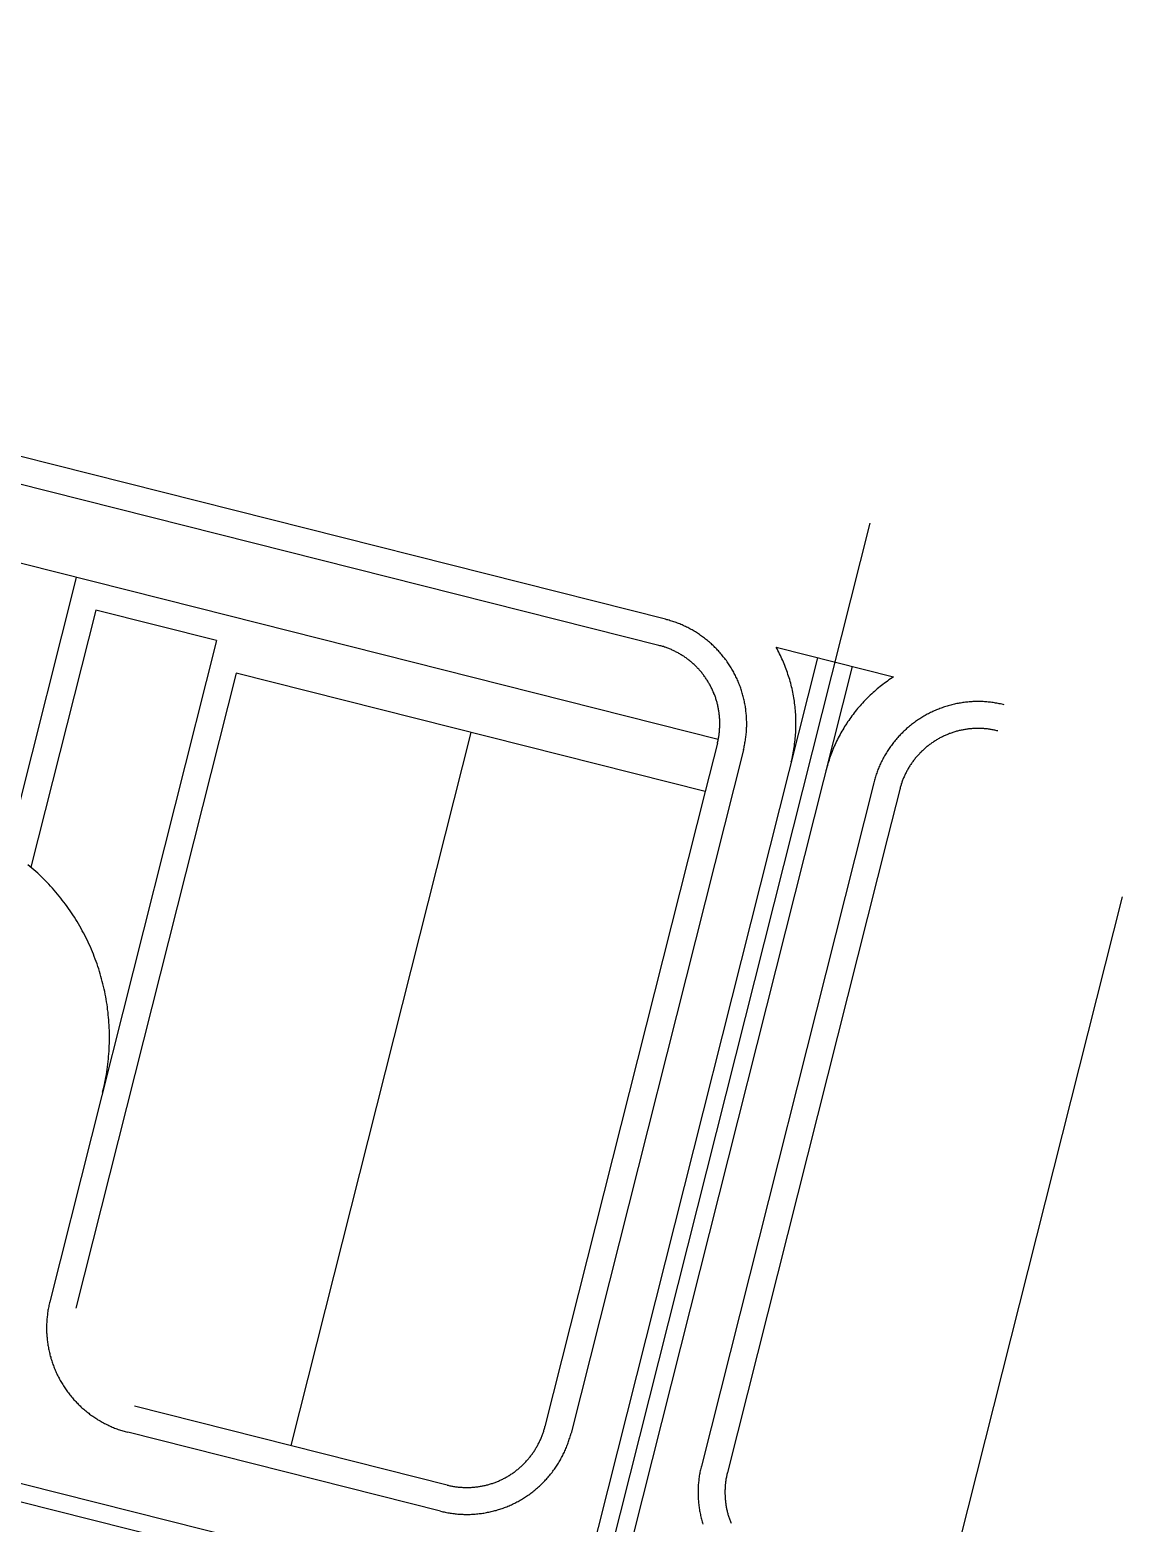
# Model space of a CAD drawing. Header units: metres. Extents: x 680594 to 684853, y 828874 to 830078.
# Drawn here: x 684723 to 684844.9, y 829101.8 to 829268.5 of the extents above; entities that cross this region are included whole.
import ezdxf

# ---------------------------------------------------------------- set-up
doc = ezdxf.new("R2010")
doc.units = ezdxf.units.M
doc.layers.add('PLOT_LINES', color=7, linetype='Continuous')

msp = doc.modelspace()

# ---------------------------------------------------------------- linework, layer by layer
at = {"layer": 'PLOT_LINES'}
for points in [[(684793.96, 829202.7), (684533.22, 829268.49)], [(684793.96, 829202.7), (684533.22, 829268.49)], [(684793.22, 829199.79), (684532.48, 829265.58)], [(684741.68, 829203.97), (684574.02, 829246.27)], [(684816.78, 829213.44), (684768.53, 829022.25)], [(684728.19, 829207.37), (684721.58, 829181.19)], [(684799.85, 829189.29), (684741.68, 829203.97)], [(684730.36, 829203.73), (684723.12, 829175.04)], [(684743.85, 829200.32), (684730.36, 829203.73)], [(684802.66, 829188.13), (684802.69, 829188.26), (684802.72, 829188.4), (684802.75, 829188.53), (684802.78, 829188.67), (684802.81, 829188.81), (684802.83, 829188.95), (684802.86, 829189.08), (684802.88, 829189.22), (684802.9, 829189.36), (684802.92, 829189.5), (684802.94, 829189.64), (684802.95, 829189.77), (684802.97, 829189.91), (684802.98, 829190.05), (684802.99, 829190.19), (684803, 829190.33), (684803.01, 829190.47), (684803.01, 829190.61), (684803.02, 829190.75), (684803.02, 829190.89), (684803.02, 829191.03), (684803.02, 829191.17), (684803.02, 829191.31), (684803.01, 829191.45), (684803.01, 829191.59), (684803, 829191.73), (684802.99, 829191.87), (684802.98, 829192.01), (684802.97, 829192.14), (684802.96, 829192.28), (684802.94, 829192.42), (684802.93, 829192.56), (684802.91, 829192.7), (684802.89, 829192.84), (684802.87, 829192.98), (684802.84, 829193.11), (684802.82, 829193.25), (684802.79, 829193.39), (684802.77, 829193.52), (684802.74, 829193.66), (684802.7, 829193.8), (684802.67, 829193.93), (684802.64, 829194.07), (684802.6, 829194.2), (684802.56, 829194.34), (684802.53, 829194.47), (684802.49, 829194.61), (684802.44, 829194.74), (684802.4, 829194.87), (684802.35, 829195), (684802.31, 829195.13), (684802.26, 829195.27), (684802.21, 829195.4), (684802.16, 829195.53), (684802.11, 829195.66), (684802.05, 829195.78), (684802, 829195.91), (684801.94, 829196.04), (684801.88, 829196.17), (684801.82, 829196.29), (684801.76, 829196.42), (684801.7, 829196.54), (684801.63, 829196.67), (684801.57, 829196.79), (684801.5, 829196.91), (684801.43, 829197.03), (684801.36, 829197.15), (684801.29, 829197.27), (684801.21, 829197.39), (684801.14, 829197.51), (684801.06, 829197.63), (684800.99, 829197.74), (684800.91, 829197.86), (684800.83, 829197.97), (684800.75, 829198.09), (684800.67, 829198.2), (684800.58, 829198.31), (684800.5, 829198.42), (684800.41, 829198.53), (684800.32, 829198.64), (684800.23, 829198.75), (684800.14, 829198.86), (684800.05, 829198.96), (684799.96, 829199.07), (684799.87, 829199.17), (684799.77, 829199.27), (684799.68, 829199.37), (684799.58, 829199.47), (684799.48, 829199.57), (684799.38, 829199.67), (684799.28, 829199.77), (684799.18, 829199.86), (684799.08, 829199.96), (684798.97, 829200.05), (684798.87, 829200.14), (684798.76, 829200.23), (684798.65, 829200.32), (684798.54, 829200.41), (684798.44, 829200.5), (684798.32, 829200.58), (684798.21, 829200.67), (684798.1, 829200.75), (684797.99, 829200.83), (684797.87, 829200.91), (684797.76, 829200.99), (684797.64, 829201.07), (684797.53, 829201.15), (684797.41, 829201.22), (684797.29, 829201.29), (684797.17, 829201.37), (684797.05, 829201.44), (684796.93, 829201.51), (684796.81, 829201.58), (684796.68, 829201.64), (684796.56, 829201.71), (684796.44, 829201.77), (684796.31, 829201.83), (684796.19, 829201.89), (684796.06, 829201.95), (684795.93, 829202.01), (684795.8, 829202.07), (684795.68, 829202.12), (684795.55, 829202.18), (684795.42, 829202.23), (684795.29, 829202.28), (684795.16, 829202.33), (684795.03, 829202.37), (684794.89, 829202.42), (684794.76, 829202.46), (684794.63, 829202.51), (684794.49, 829202.55), (684794.36, 829202.59), (684794.23, 829202.63), (684794.09, 829202.66), (684793.96, 829202.7)], [(684743.85, 829200.32), (684725.24, 829126.54)], [(684799.75, 829188.86), (684799.77, 829188.96), (684799.8, 829189.06), (684799.82, 829189.17), (684799.84, 829189.27), (684799.86, 829189.37), (684799.88, 829189.47), (684799.9, 829189.58), (684799.91, 829189.68), (684799.93, 829189.78), (684799.94, 829189.89), (684799.96, 829189.99), (684799.97, 829190.1), (684799.98, 829190.2), (684799.99, 829190.3), (684800, 829190.41), (684800, 829190.51), (684800.01, 829190.62), (684800.01, 829190.72), (684800.02, 829190.83), (684800.02, 829190.93), (684800.02, 829191.04), (684800.02, 829191.14), (684800.02, 829191.25), (684800.02, 829191.35), (684800.01, 829191.46), (684800.01, 829191.56), (684800, 829191.66), (684799.99, 829191.77), (684799.98, 829191.87), (684799.97, 829191.98), (684799.96, 829192.08), (684799.95, 829192.19), (684799.94, 829192.29), (684799.92, 829192.39), (684799.91, 829192.5), (684799.89, 829192.6), (684799.87, 829192.7), (684799.85, 829192.81), (684799.83, 829192.91), (684799.81, 829193.01), (684799.78, 829193.11), (684799.76, 829193.22), (684799.73, 829193.32), (684799.71, 829193.42), (684799.68, 829193.52), (684799.65, 829193.62), (684799.62, 829193.72), (684799.59, 829193.82), (684799.56, 829193.92), (684799.52, 829194.02), (684799.49, 829194.12), (684799.45, 829194.22), (684799.41, 829194.31), (684799.37, 829194.41), (684799.34, 829194.51), (684799.29, 829194.6), (684799.25, 829194.7), (684799.21, 829194.8), (684799.17, 829194.89), (684799.12, 829194.98), (684799.07, 829195.08), (684799.03, 829195.17), (684798.98, 829195.27), (684798.93, 829195.36), (684798.88, 829195.45), (684798.83, 829195.54), (684798.77, 829195.63), (684798.72, 829195.72), (684798.67, 829195.81), (684798.61, 829195.9), (684798.55, 829195.99), (684798.5, 829196.07), (684798.44, 829196.16), (684798.38, 829196.25), (684798.32, 829196.33), (684798.25, 829196.42), (684798.19, 829196.5), (684798.13, 829196.58), (684798.06, 829196.67), (684798, 829196.75), (684797.93, 829196.83), (684797.86, 829196.91), (684797.8, 829196.99), (684797.73, 829197.07), (684797.66, 829197.14), (684797.58, 829197.22), (684797.51, 829197.3), (684797.44, 829197.37), (684797.37, 829197.45), (684797.29, 829197.52), (684797.22, 829197.59), (684797.14, 829197.66), (684797.06, 829197.73), (684796.98, 829197.8), (684796.9, 829197.87), (684796.83, 829197.94), (684796.74, 829198.01), (684796.66, 829198.07), (684796.58, 829198.14), (684796.5, 829198.2), (684796.42, 829198.27), (684796.33, 829198.33), (684796.25, 829198.39), (684796.16, 829198.45), (684796.07, 829198.51), (684795.99, 829198.57), (684795.9, 829198.63), (684795.81, 829198.68), (684795.72, 829198.74), (684795.63, 829198.79), (684795.54, 829198.84), (684795.45, 829198.9), (684795.36, 829198.95), (684795.27, 829199), (684795.18, 829199.05), (684795.08, 829199.09), (684794.99, 829199.14), (684794.89, 829199.19), (684794.8, 829199.23), (684794.7, 829199.27), (684794.61, 829199.32), (684794.51, 829199.36), (684794.42, 829199.4), (684794.32, 829199.44), (684794.22, 829199.47), (684794.12, 829199.51), (684794.02, 829199.55), (684793.93, 829199.58), (684793.83, 829199.61), (684793.73, 829199.65), (684793.63, 829199.68), (684793.53, 829199.71), (684793.42, 829199.74), (684793.32, 829199.76), (684793.22, 829199.79)], [(684806.31, 829199.58), (684819.42, 829196.27)], [(684807.99, 829186.78), (684808.04, 829186.98), (684808.08, 829187.18), (684808.13, 829187.38), (684808.17, 829187.59), (684808.21, 829187.79), (684808.25, 829187.99), (684808.28, 829188.2), (684808.32, 829188.4), (684808.35, 829188.6), (684808.37, 829188.81), (684808.4, 829189.01), (684808.42, 829189.22), (684808.44, 829189.43), (684808.46, 829189.63), (684808.48, 829189.84), (684808.49, 829190.04), (684808.5, 829190.25), (684808.51, 829190.46), (684808.52, 829190.66), (684808.52, 829190.87), (684808.52, 829191.08), (684808.52, 829191.28), (684808.52, 829191.49), (684808.51, 829191.7), (684808.5, 829191.9), (684808.49, 829192.11), (684808.48, 829192.31), (684808.46, 829192.52), (684808.44, 829192.73), (684808.42, 829192.93), (684808.4, 829193.14), (684808.37, 829193.34), (684808.34, 829193.55), (684808.31, 829193.75), (684808.28, 829193.95), (684808.24, 829194.16), (684808.21, 829194.36), (684808.17, 829194.56), (684808.12, 829194.77), (684808.08, 829194.97), (684808.03, 829195.17), (684807.98, 829195.37), (684807.93, 829195.57), (684807.88, 829195.77), (684807.82, 829195.97), (684807.76, 829196.17), (684807.7, 829196.36), (684807.63, 829196.56), (684807.57, 829196.76), (684807.5, 829196.95), (684807.43, 829197.14), (684807.36, 829197.34), (684807.28, 829197.53), (684807.2, 829197.72), (684807.12, 829197.91), (684807.04, 829198.1), (684806.96, 829198.29), (684806.87, 829198.48), (684806.78, 829198.66), (684806.69, 829198.85), (684806.6, 829199.03), (684806.5, 829199.22), (684806.41, 829199.4), (684806.31, 829199.58)], [(684806.31, 829199.58), (684819.42, 829196.27)], [(684810.92, 829198.42), (684769.42, 829033.92)], [(684814.8, 829197.44), (684773.29, 829032.94)], [(684746.03, 829196.68), (684728.14, 829125.81)], [(684798.39, 829183.47), (684746.03, 829196.68)], [(684819.42, 829196.27), (684819.25, 829196.16), (684819.07, 829196.05), (684818.9, 829195.93), (684818.73, 829195.81), (684818.57, 829195.69), (684818.4, 829195.57), (684818.23, 829195.44), (684818.07, 829195.32), (684817.91, 829195.19), (684817.75, 829195.06), (684817.59, 829194.93), (684817.43, 829194.8), (684817.28, 829194.66), (684817.12, 829194.52), (684816.97, 829194.38), (684816.82, 829194.24), (684816.67, 829194.1), (684816.52, 829193.95), (684816.38, 829193.81), (684816.23, 829193.66), (684816.09, 829193.51), (684815.95, 829193.36), (684815.81, 829193.21), (684815.67, 829193.05), (684815.54, 829192.9), (684815.4, 829192.74), (684815.27, 829192.58), (684815.14, 829192.42), (684815.01, 829192.26), (684814.89, 829192.09), (684814.76, 829191.93), (684814.64, 829191.76), (684814.52, 829191.59), (684814.41, 829191.42), (684814.29, 829191.25), (684814.18, 829191.08), (684814.06, 829190.9), (684813.95, 829190.73), (684813.85, 829190.55), (684813.74, 829190.38), (684813.64, 829190.2), (684813.54, 829190.02), (684813.44, 829189.84), (684813.34, 829189.65), (684813.24, 829189.47), (684813.15, 829189.28), (684813.06, 829189.1), (684812.97, 829188.91), (684812.89, 829188.72), (684812.8, 829188.54), (684812.72, 829188.35), (684812.64, 829188.16), (684812.56, 829187.96), (684812.49, 829187.77), (684812.42, 829187.58), (684812.35, 829187.38), (684812.28, 829187.19), (684812.21, 829186.99), (684812.15, 829186.8), (684812.09, 829186.6), (684812.03, 829186.4), (684811.97, 829186.2), (684811.92, 829186), (684811.87, 829185.8)], [(684831.77, 829193.16), (684831.63, 829193.19), (684831.5, 829193.22), (684831.36, 829193.25), (684831.22, 829193.28), (684831.08, 829193.31), (684830.95, 829193.33), (684830.81, 829193.36), (684830.67, 829193.38), (684830.53, 829193.4), (684830.39, 829193.42), (684830.25, 829193.44), (684830.11, 829193.45), (684829.97, 829193.47), (684829.83, 829193.48), (684829.69, 829193.49), (684829.55, 829193.5), (684829.41, 829193.51), (684829.27, 829193.51), (684829.13, 829193.52), (684828.99, 829193.52), (684828.85, 829193.52), (684828.71, 829193.52), (684828.57, 829193.52), (684828.43, 829193.51), (684828.28, 829193.51), (684828.14, 829193.5), (684828, 829193.49), (684827.86, 829193.48), (684827.72, 829193.47), (684827.58, 829193.46), (684827.44, 829193.44), (684827.3, 829193.42), (684827.16, 829193.4), (684827.03, 829193.38), (684826.89, 829193.36), (684826.75, 829193.34), (684826.61, 829193.31), (684826.47, 829193.29), (684826.33, 829193.26), (684826.2, 829193.23), (684826.06, 829193.2), (684825.92, 829193.16), (684825.79, 829193.13), (684825.65, 829193.09), (684825.52, 829193.05), (684825.38, 829193.01), (684825.25, 829192.97), (684825.11, 829192.93), (684824.98, 829192.88), (684824.85, 829192.84), (684824.71, 829192.79), (684824.58, 829192.74), (684824.45, 829192.69), (684824.32, 829192.64), (684824.19, 829192.58), (684824.06, 829192.53), (684823.93, 829192.47), (684823.8, 829192.41), (684823.68, 829192.35), (684823.55, 829192.29), (684823.42, 829192.23), (684823.3, 829192.17), (684823.17, 829192.1), (684823.05, 829192.03), (684822.93, 829191.97), (684822.81, 829191.9), (684822.68, 829191.82), (684822.56, 829191.75), (684822.44, 829191.68), (684822.33, 829191.6), (684822.21, 829191.52), (684822.09, 829191.45), (684821.97, 829191.37), (684821.86, 829191.29), (684821.75, 829191.2), (684821.63, 829191.12), (684821.52, 829191.03), (684821.41, 829190.95), (684821.3, 829190.86), (684821.19, 829190.77), (684821.08, 829190.68), (684820.98, 829190.59), (684820.87, 829190.5), (684820.77, 829190.4), (684820.66, 829190.31), (684820.56, 829190.21), (684820.46, 829190.11), (684820.36, 829190.01), (684820.26, 829189.91), (684820.16, 829189.81), (684820.06, 829189.71), (684819.97, 829189.61), (684819.88, 829189.5), (684819.78, 829189.4), (684819.69, 829189.29), (684819.6, 829189.18), (684819.51, 829189.07), (684819.42, 829188.96), (684819.34, 829188.85), (684819.25, 829188.74), (684819.17, 829188.63), (684819.08, 829188.52), (684819, 829188.4), (684818.92, 829188.28), (684818.84, 829188.17), (684818.77, 829188.05), (684818.69, 829187.93), (684818.62, 829187.81), (684818.54, 829187.69), (684818.47, 829187.57), (684818.4, 829187.45), (684818.33, 829187.33), (684818.27, 829187.2), (684818.2, 829187.08), (684818.14, 829186.95), (684818.07, 829186.83), (684818.01, 829186.7), (684817.95, 829186.57), (684817.89, 829186.45), (684817.84, 829186.32), (684817.78, 829186.19), (684817.73, 829186.06), (684817.67, 829185.93), (684817.62, 829185.8), (684817.57, 829185.67), (684817.53, 829185.53), (684817.48, 829185.4), (684817.43, 829185.27), (684817.39, 829185.13), (684817.35, 829185), (684817.31, 829184.86), (684817.27, 829184.73), (684817.24, 829184.59), (684817.2, 829184.46)], [(684831.04, 829190.25), (684830.93, 829190.27), (684830.83, 829190.3), (684830.73, 829190.32), (684830.63, 829190.34), (684830.52, 829190.36), (684830.42, 829190.38), (684830.31, 829190.4), (684830.21, 829190.41), (684830.11, 829190.43), (684830, 829190.44), (684829.9, 829190.46), (684829.79, 829190.47), (684829.69, 829190.48), (684829.58, 829190.49), (684829.48, 829190.5), (684829.37, 829190.5), (684829.27, 829190.51), (684829.16, 829190.51), (684829.06, 829190.52), (684828.95, 829190.52), (684828.84, 829190.52), (684828.74, 829190.52), (684828.63, 829190.52), (684828.53, 829190.52), (684828.42, 829190.51), (684828.32, 829190.51), (684828.21, 829190.5), (684828.11, 829190.49), (684828, 829190.48), (684827.9, 829190.47), (684827.79, 829190.46), (684827.69, 829190.45), (684827.58, 829190.43), (684827.48, 829190.42), (684827.37, 829190.4), (684827.27, 829190.38), (684827.17, 829190.36), (684827.06, 829190.34), (684826.96, 829190.32), (684826.86, 829190.3), (684826.75, 829190.28), (684826.65, 829190.25), (684826.55, 829190.23), (684826.45, 829190.2), (684826.35, 829190.17), (684826.24, 829190.14), (684826.14, 829190.11), (684826.04, 829190.08), (684825.94, 829190.04), (684825.84, 829190.01), (684825.74, 829189.97), (684825.64, 829189.94), (684825.55, 829189.9), (684825.45, 829189.86), (684825.35, 829189.82), (684825.25, 829189.78), (684825.16, 829189.73), (684825.06, 829189.69), (684824.97, 829189.65), (684824.87, 829189.6), (684824.78, 829189.55), (684824.68, 829189.51), (684824.59, 829189.46), (684824.5, 829189.41), (684824.4, 829189.35), (684824.31, 829189.3), (684824.22, 829189.25), (684824.13, 829189.19), (684824.04, 829189.14), (684823.95, 829189.08), (684823.86, 829189.02), (684823.78, 829188.96), (684823.69, 829188.9), (684823.6, 829188.84), (684823.52, 829188.78), (684823.43, 829188.72), (684823.35, 829188.66), (684823.27, 829188.59), (684823.18, 829188.52), (684823.1, 829188.46), (684823.02, 829188.39), (684822.94, 829188.32), (684822.86, 829188.25), (684822.78, 829188.18), (684822.71, 829188.11), (684822.63, 829188.04), (684822.55, 829187.96), (684822.48, 829187.89), (684822.4, 829187.82), (684822.33, 829187.74), (684822.26, 829187.66), (684822.19, 829187.59), (684822.12, 829187.51), (684822.05, 829187.43), (684821.98, 829187.35), (684821.91, 829187.27), (684821.84, 829187.19), (684821.78, 829187.1), (684821.71, 829187.02), (684821.65, 829186.94), (684821.58, 829186.85), (684821.52, 829186.77), (684821.46, 829186.68), (684821.4, 829186.59), (684821.34, 829186.51), (684821.28, 829186.42), (684821.23, 829186.33), (684821.17, 829186.24), (684821.12, 829186.15), (684821.06, 829186.06), (684821.01, 829185.97), (684820.96, 829185.88), (684820.91, 829185.78), (684820.86, 829185.69), (684820.81, 829185.6), (684820.76, 829185.5), (684820.72, 829185.41), (684820.67, 829185.31), (684820.63, 829185.22), (684820.59, 829185.12), (684820.54, 829185.02), (684820.5, 829184.92), (684820.46, 829184.83), (684820.43, 829184.73), (684820.39, 829184.63), (684820.35, 829184.53), (684820.32, 829184.43), (684820.28, 829184.33), (684820.25, 829184.23), (684820.22, 829184.13), (684820.19, 829184.03), (684820.16, 829183.93), (684820.14, 829183.82), (684820.11, 829183.72)], [(684772.21, 829190.08), (684752.12, 829110.48)], [(684799.75, 829188.86), (684798.39, 829183.47)], [(684802.66, 829188.13), (684783.41, 829111.86)], [(684817.2, 829184.46), (684797.96, 829108.19)], [(684798.39, 829183.47), (684780.5, 829112.6)], [(684820.11, 829183.72), (684818.75, 829178.33)], [(684818.75, 829178.33), (684800.86, 829107.46)], [(684731.13, 829149.91), (684731.2, 829150.19), (684731.27, 829150.47), (684731.33, 829150.75), (684731.39, 829151.04), (684731.44, 829151.32), (684731.5, 829151.61), (684731.55, 829151.9), (684731.59, 829152.18), (684731.64, 829152.47), (684731.68, 829152.76), (684731.71, 829153.05), (684731.75, 829153.34), (684731.78, 829153.63), (684731.8, 829153.92), (684731.82, 829154.21), (684731.84, 829154.5), (684731.86, 829154.79), (684731.87, 829155.08), (684731.88, 829155.37), (684731.89, 829155.66), (684731.89, 829155.95), (684731.89, 829156.24), (684731.88, 829156.53), (684731.88, 829156.82), (684731.87, 829157.11), (684731.85, 829157.4), (684731.83, 829157.7), (684731.81, 829157.99), (684731.79, 829158.27), (684731.76, 829158.56), (684731.73, 829158.85), (684731.69, 829159.14), (684731.66, 829159.43), (684731.62, 829159.72), (684731.57, 829160.01), (684731.52, 829160.29), (684731.47, 829160.58), (684731.42, 829160.87), (684731.36, 829161.15), (684731.3, 829161.43), (684731.23, 829161.72), (684731.16, 829162), (684731.09, 829162.28), (684731.02, 829162.56), (684730.94, 829162.84), (684730.86, 829163.12), (684730.78, 829163.4), (684730.69, 829163.68), (684730.6, 829163.96), (684730.5, 829164.23), (684730.41, 829164.51), (684730.31, 829164.78), (684730.2, 829165.05), (684730.1, 829165.32), (684729.99, 829165.59), (684729.87, 829165.86), (684729.76, 829166.13), (684729.64, 829166.39), (684729.52, 829166.65), (684729.39, 829166.92), (684729.26, 829167.18), (684729.13, 829167.44), (684729, 829167.7), (684728.86, 829167.95), (684728.72, 829168.21), (684728.58, 829168.46), (684728.43, 829168.71), (684728.28, 829168.96), (684728.13, 829169.21), (684727.97, 829169.46), (684727.82, 829169.7), (684727.66, 829169.94), (684727.49, 829170.18), (684727.33, 829170.42), (684727.16, 829170.66), (684726.99, 829170.89), (684726.81, 829171.13), (684726.63, 829171.36), (684726.45, 829171.59), (684726.27, 829171.81), (684726.09, 829172.04), (684725.9, 829172.26), (684725.71, 829172.48), (684725.52, 829172.7), (684725.32, 829172.91), (684725.12, 829173.13), (684724.92, 829173.34), (684724.72, 829173.55), (684724.51, 829173.75), (684724.31, 829173.96), (684724.1, 829174.16), (684723.89, 829174.36), (684723.67, 829174.55), (684723.45, 829174.75), (684723.24, 829174.94), (684723.01, 829175.13), (684722.79, 829175.31)], [(684844.93, 829171.73), (684824.84, 829092.13)], [(684778.4, 829091.99), (684494.38, 829163.65)], [(684777.91, 829090.05), (684493.89, 829161.71)], [(684725.24, 829126.54), (684725.2, 829126.41), (684725.17, 829126.27), (684725.14, 829126.13), (684725.11, 829126), (684725.08, 829125.86), (684725.06, 829125.72), (684725.03, 829125.59), (684725.01, 829125.45), (684724.99, 829125.31), (684724.97, 829125.17), (684724.96, 829125.03), (684724.94, 829124.89), (684724.93, 829124.76), (684724.91, 829124.62), (684724.9, 829124.48), (684724.89, 829124.34), (684724.89, 829124.2), (684724.88, 829124.06), (684724.87, 829123.92), (684724.87, 829123.78), (684724.87, 829123.64), (684724.87, 829123.5), (684724.87, 829123.36), (684724.88, 829123.22), (684724.88, 829123.08), (684724.89, 829122.94), (684724.9, 829122.8), (684724.91, 829122.66), (684724.92, 829122.53), (684724.93, 829122.39), (684724.95, 829122.25), (684724.96, 829122.11), (684724.98, 829121.97), (684725, 829121.83), (684725.02, 829121.69), (684725.05, 829121.56), (684725.07, 829121.42), (684725.1, 829121.28), (684725.13, 829121.15), (684725.16, 829121.01), (684725.19, 829120.87), (684725.22, 829120.74), (684725.25, 829120.6), (684725.29, 829120.47), (684725.33, 829120.33), (684725.36, 829120.2), (684725.41, 829120.06), (684725.45, 829119.93), (684725.49, 829119.8), (684725.54, 829119.67), (684725.58, 829119.53), (684725.63, 829119.4), (684725.68, 829119.27), (684725.73, 829119.14), (684725.78, 829119.01), (684725.84, 829118.88), (684725.89, 829118.76), (684725.95, 829118.63), (684726.01, 829118.5), (684726.07, 829118.38), (684726.13, 829118.25), (684726.19, 829118.13), (684726.26, 829118), (684726.33, 829117.88), (684726.39, 829117.76), (684726.46, 829117.64), (684726.53, 829117.52), (684726.6, 829117.4), (684726.68, 829117.28), (684726.75, 829117.16), (684726.83, 829117.04), (684726.9, 829116.92), (684726.98, 829116.81), (684727.06, 829116.69), (684727.14, 829116.58), (684727.22, 829116.47), (684727.31, 829116.36), (684727.39, 829116.25), (684727.48, 829116.14), (684727.57, 829116.03), (684727.66, 829115.92), (684727.75, 829115.81), (684727.84, 829115.71), (684727.93, 829115.6), (684728.02, 829115.5), (684728.12, 829115.4), (684728.21, 829115.3), (684728.31, 829115.2), (684728.41, 829115.1), (684728.51, 829115), (684728.61, 829114.9), (684728.71, 829114.81), (684728.82, 829114.71), (684728.92, 829114.62), (684729.02, 829114.53), (684729.13, 829114.44), (684729.24, 829114.35), (684729.35, 829114.26), (684729.46, 829114.17), (684729.57, 829114.09), (684729.68, 829114), (684729.79, 829113.92), (684729.9, 829113.84), (684730.02, 829113.76), (684730.13, 829113.68), (684730.25, 829113.6), (684730.36, 829113.52), (684730.48, 829113.45), (684730.6, 829113.37), (684730.72, 829113.3), (684730.84, 829113.23), (684730.96, 829113.16), (684731.08, 829113.09), (684731.21, 829113.03), (684731.33, 829112.96), (684731.45, 829112.9), (684731.58, 829112.84), (684731.71, 829112.78), (684731.83, 829112.72), (684731.96, 829112.66), (684732.09, 829112.6), (684732.21, 829112.55), (684732.34, 829112.49), (684732.47, 829112.44), (684732.6, 829112.39), (684732.73, 829112.34), (684732.87, 829112.29), (684733, 829112.25), (684733.13, 829112.2), (684733.26, 829112.16), (684733.4, 829112.12), (684733.53, 829112.08), (684733.66, 829112.04), (684733.8, 829112.01), (684733.93, 829111.97)], [(684769.57, 829106.07), (684734.67, 829114.88)], [(684769.57, 829106.07), (684769.68, 829106.05), (684769.78, 829106.02), (684769.88, 829106), (684769.98, 829105.98), (684770.09, 829105.96), (684770.19, 829105.94), (684770.29, 829105.92), (684770.39, 829105.91), (684770.5, 829105.89), (684770.6, 829105.88), (684770.71, 829105.86), (684770.81, 829105.85), (684770.91, 829105.84), (684771.02, 829105.83), (684771.12, 829105.82), (684771.23, 829105.82), (684771.33, 829105.81), (684771.44, 829105.81), (684771.54, 829105.8), (684771.65, 829105.8), (684771.75, 829105.8), (684771.86, 829105.8), (684771.96, 829105.8), (684772.06, 829105.8), (684772.17, 829105.81), (684772.27, 829105.81), (684772.38, 829105.82), (684772.48, 829105.83), (684772.59, 829105.84), (684772.69, 829105.85), (684772.8, 829105.86), (684772.9, 829105.87), (684773, 829105.88), (684773.11, 829105.9), (684773.21, 829105.91), (684773.31, 829105.93), (684773.42, 829105.95), (684773.52, 829105.97), (684773.62, 829105.99), (684773.72, 829106.01), (684773.83, 829106.04), (684773.93, 829106.06), (684774.03, 829106.09), (684774.13, 829106.11), (684774.23, 829106.14), (684774.33, 829106.17), (684774.43, 829106.2), (684774.53, 829106.23), (684774.63, 829106.26), (684774.73, 829106.3), (684774.83, 829106.33), (684774.93, 829106.37), (684775.03, 829106.41), (684775.12, 829106.44), (684775.22, 829106.48), (684775.32, 829106.52), (684775.41, 829106.57), (684775.51, 829106.61), (684775.6, 829106.65), (684775.7, 829106.7), (684775.79, 829106.74), (684775.89, 829106.79), (684775.98, 829106.84), (684776.07, 829106.89), (684776.16, 829106.94), (684776.25, 829106.99), (684776.34, 829107.04), (684776.43, 829107.1), (684776.52, 829107.15), (684776.61, 829107.21), (684776.7, 829107.27), (684776.79, 829107.32), (684776.87, 829107.38), (684776.96, 829107.44), (684777.05, 829107.5), (684777.13, 829107.56), (684777.21, 829107.63), (684777.3, 829107.69), (684777.38, 829107.76), (684777.46, 829107.82), (684777.54, 829107.89), (684777.62, 829107.96), (684777.7, 829108.02), (684777.78, 829108.09), (684777.86, 829108.16), (684777.93, 829108.23), (684778.01, 829108.31), (684778.08, 829108.38), (684778.16, 829108.45), (684778.23, 829108.53), (684778.31, 829108.6), (684778.38, 829108.68), (684778.45, 829108.76), (684778.52, 829108.84), (684778.59, 829108.91), (684778.65, 829108.99), (684778.72, 829109.07), (684778.79, 829109.16), (684778.85, 829109.24), (684778.92, 829109.32), (684778.98, 829109.4), (684779.04, 829109.49), (684779.1, 829109.57), (684779.16, 829109.66), (684779.22, 829109.74), (684779.28, 829109.83), (684779.34, 829109.92), (684779.4, 829110.01), (684779.45, 829110.1), (684779.5, 829110.19), (684779.56, 829110.28), (684779.61, 829110.37), (684779.66, 829110.46), (684779.71, 829110.55), (684779.76, 829110.64), (684779.81, 829110.74), (684779.85, 829110.83), (684779.9, 829110.92), (684779.94, 829111.02), (684779.99, 829111.11), (684780.03, 829111.21), (684780.07, 829111.31), (684780.11, 829111.4), (684780.15, 829111.5), (684780.19, 829111.6), (684780.22, 829111.7), (684780.26, 829111.8), (684780.29, 829111.89), (684780.33, 829111.99), (684780.36, 829112.09), (684780.39, 829112.19), (684780.42, 829112.29), (684780.45, 829112.39), (684780.48, 829112.5), (684780.5, 829112.6)], [(684768.84, 829103.16), (684733.93, 829111.97)], [(684768.84, 829103.16), (684768.98, 829103.13), (684769.11, 829103.1), (684769.25, 829103.07), (684769.38, 829103.04), (684769.52, 829103.01), (684769.66, 829102.99), (684769.8, 829102.96), (684769.93, 829102.94), (684770.07, 829102.92), (684770.21, 829102.9), (684770.35, 829102.88), (684770.49, 829102.87), (684770.63, 829102.85), (684770.77, 829102.84), (684770.91, 829102.83), (684771.04, 829102.82), (684771.18, 829102.81), (684771.32, 829102.81), (684771.46, 829102.8), (684771.6, 829102.8), (684771.74, 829102.8), (684771.88, 829102.8), (684772.02, 829102.8), (684772.16, 829102.8), (684772.3, 829102.81), (684772.44, 829102.82), (684772.58, 829102.83), (684772.72, 829102.84), (684772.86, 829102.85), (684773, 829102.86), (684773.14, 829102.88), (684773.27, 829102.89), (684773.41, 829102.91), (684773.55, 829102.93), (684773.69, 829102.95), (684773.83, 829102.98), (684773.96, 829103), (684774.1, 829103.03), (684774.24, 829103.05), (684774.37, 829103.08), (684774.51, 829103.11), (684774.65, 829103.15), (684774.78, 829103.18), (684774.92, 829103.22), (684775.05, 829103.25), (684775.19, 829103.29), (684775.32, 829103.33), (684775.45, 829103.38), (684775.58, 829103.42), (684775.72, 829103.46), (684775.85, 829103.51), (684775.98, 829103.56), (684776.11, 829103.61), (684776.24, 829103.66), (684776.37, 829103.71), (684776.5, 829103.77), (684776.63, 829103.82), (684776.75, 829103.88), (684776.88, 829103.94), (684777.01, 829104), (684777.13, 829104.06), (684777.26, 829104.12), (684777.38, 829104.19), (684777.5, 829104.25), (684777.63, 829104.32), (684777.75, 829104.39), (684777.87, 829104.46), (684777.99, 829104.53), (684778.11, 829104.6), (684778.22, 829104.68), (684778.34, 829104.75), (684778.46, 829104.83), (684778.57, 829104.91), (684778.69, 829104.99), (684778.8, 829105.07), (684778.91, 829105.15), (684779.03, 829105.24), (684779.14, 829105.32), (684779.25, 829105.41), (684779.36, 829105.5), (684779.46, 829105.58), (684779.57, 829105.67), (684779.68, 829105.77), (684779.78, 829105.86), (684779.88, 829105.95), (684779.99, 829106.05), (684780.09, 829106.14), (684780.19, 829106.24), (684780.29, 829106.34), (684780.38, 829106.44), (684780.48, 829106.54), (684780.58, 829106.64), (684780.67, 829106.74), (684780.76, 829106.85), (684780.86, 829106.95), (684780.95, 829107.06), (684781.04, 829107.17), (684781.12, 829107.27), (684781.21, 829107.38), (684781.3, 829107.49), (684781.38, 829107.61), (684781.46, 829107.72), (684781.55, 829107.83), (684781.63, 829107.95), (684781.71, 829108.06), (684781.78, 829108.18), (684781.86, 829108.29), (684781.93, 829108.41), (684782.01, 829108.53), (684782.08, 829108.65), (684782.15, 829108.77), (684782.22, 829108.89), (684782.29, 829109.01), (684782.36, 829109.14), (684782.42, 829109.26), (684782.48, 829109.38), (684782.55, 829109.51), (684782.61, 829109.63), (684782.67, 829109.76), (684782.72, 829109.89), (684782.78, 829110.01), (684782.84, 829110.14), (684782.89, 829110.27), (684782.94, 829110.4), (684782.99, 829110.53), (684783.04, 829110.66), (684783.09, 829110.79), (684783.13, 829110.93), (684783.18, 829111.06), (684783.22, 829111.19), (684783.26, 829111.32), (684783.3, 829111.46), (684783.34, 829111.59), (684783.38, 829111.73), (684783.41, 829111.86)], [(684797.96, 829108.19), (684797.92, 829108.06), (684797.89, 829107.92), (684797.86, 829107.78), (684797.83, 829107.65), (684797.8, 829107.51), (684797.78, 829107.37), (684797.76, 829107.24), (684797.73, 829107.1), (684797.71, 829106.96), (684797.69, 829106.82), (684797.68, 829106.68), (684797.66, 829106.54), (684797.65, 829106.41), (684797.63, 829106.27), (684797.62, 829106.13), (684797.61, 829105.99), (684797.61, 829105.85), (684797.6, 829105.71), (684797.6, 829105.57), (684797.59, 829105.43), (684797.59, 829105.29), (684797.59, 829105.15), (684797.59, 829105.01), (684797.6, 829104.87), (684797.6, 829104.73), (684797.61, 829104.59), (684797.62, 829104.45), (684797.63, 829104.31), (684797.64, 829104.18), (684797.65, 829104.04), (684797.67, 829103.9), (684797.68, 829103.76), (684797.7, 829103.62), (684797.72, 829103.48), (684797.74, 829103.34), (684797.77, 829103.21), (684797.79, 829103.07), (684797.82, 829102.93), (684797.85, 829102.79), (684797.88, 829102.66), (684797.91, 829102.52), (684797.94, 829102.39), (684797.97, 829102.25), (684798.01, 829102.12), (684798.05, 829101.98), (684798.09, 829101.85), (684798.13, 829101.71)], [(684800.86, 829107.46), (684800.84, 829107.36), (684800.82, 829107.26), (684800.79, 829107.15), (684800.77, 829107.05), (684800.75, 829106.95), (684800.73, 829106.84), (684800.71, 829106.74), (684800.7, 829106.64), (684800.68, 829106.53), (684800.67, 829106.43), (684800.65, 829106.33), (684800.64, 829106.22), (684800.63, 829106.12), (684800.62, 829106.01), (684800.61, 829105.91), (684800.61, 829105.81), (684800.6, 829105.7), (684800.6, 829105.6), (684800.59, 829105.49), (684800.59, 829105.39), (684800.59, 829105.28), (684800.59, 829105.18), (684800.59, 829105.07), (684800.6, 829104.97), (684800.6, 829104.86), (684800.6, 829104.76), (684800.61, 829104.65), (684800.62, 829104.55), (684800.63, 829104.45), (684800.64, 829104.34), (684800.65, 829104.24), (684800.66, 829104.13), (684800.68, 829104.03), (684800.69, 829103.93), (684800.71, 829103.82), (684800.72, 829103.72), (684800.74, 829103.62), (684800.76, 829103.51), (684800.78, 829103.41), (684800.8, 829103.31), (684800.83, 829103.21), (684800.85, 829103.1), (684800.88, 829103), (684800.9, 829102.9), (684800.93, 829102.8), (684800.96, 829102.7), (684800.99, 829102.6), (684801.02, 829102.5), (684801.06, 829102.4), (684801.09, 829102.3), (684801.13, 829102.2), (684801.16, 829102.1), (684801.2, 829102.01), (684801.24, 829101.91), (684801.28, 829101.81)]]:
    msp.add_lwpolyline(points, dxfattribs=at)

doc.saveas('drawing.dxf')
